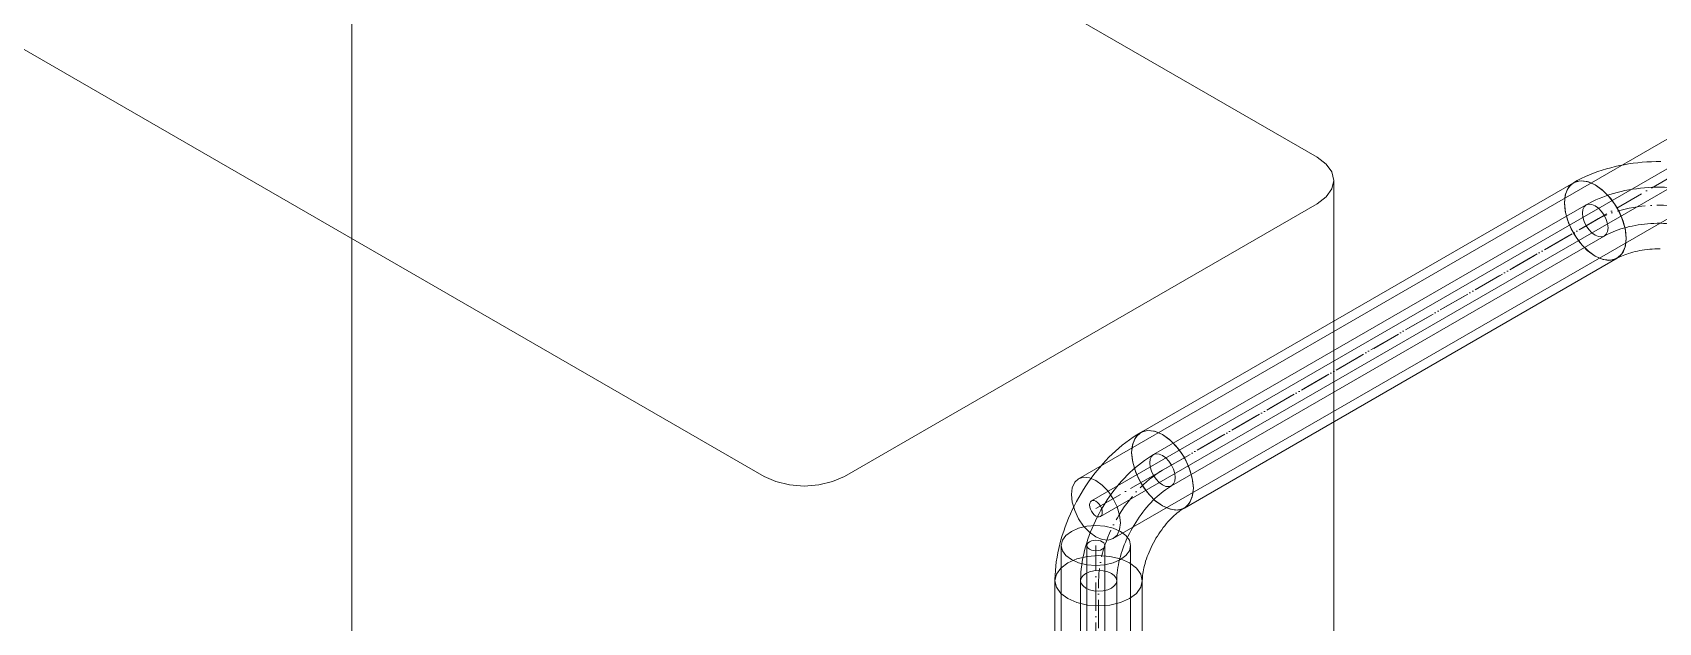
# Model space of a CAD drawing. Header units: millimetres. Extents: x -88595 to 880822, y -1054509 to -148035.
# Drawn here: x 414470 to 415042, y -311212 to -311004 of the extents above; entities that cross this region are included whole.
import ezdxf

# ---------------------------------------------------------------- set-up
doc = ezdxf.new("R2010")
doc.units = ezdxf.units.MM
doc.linetypes.add('$12$ADSK_Осевая', pattern=[14, 10, -2, 0, -2])
doc.linetypes.add('$13$ADSK_Осевая', pattern=[14, 10, -2, 0, -2])
for name, color, linetype, lineweight in [('Изоляция', 7, 'Continuous', 18), ('Оборудование', 7, 'Continuous', 18), ('Трубопровод', 7, 'Continuous', 18), ('Трубопроводы', 7, 'Continuous', 18)]:
    doc.layers.add(name, color=color, linetype=linetype, lineweight=lineweight)

# ---------------------------------------------------------------- blocks, each defined once
blk = doc.blocks.new('$0$ADSK_МедьПайка_Отвод-гнутая труба - Отвод _гнутая труба_-V8-В_ОВ3_4')
at = {"layer": 'Трубопроводы', "color": 134, "true_color": 0x00a6a6}
for points in [[(19775.32, 11975.79, 0), (19774.23, 11975.14, 0), (19773.16, 11974.45, 0), (19772.11, 11973.72, 0), (19771.06, 11972.94, 0), (19770.03, 11972.13, 0), (19769.02, 11971.28, 0), (19768.02, 11970.4, 0), (19767.03, 11969.48, 0), (19766.07, 11968.53, 0), (19765.12, 11967.54, 0), (19764.19, 11966.53, 0), (19763.28, 11965.49, 0), (19762.4, 11964.42, 0), (19761.53, 11963.32, 0), (19760.69, 11962.19, 0), (19759.87, 11961.05, 0), (19759.08, 11959.88, 0), (19758.31, 11958.69, 0), (19757.57, 11957.49, 0), (19756.86, 11956.26, 0), (19756.18, 11955.02, 0), (19755.52, 11953.77, 0), (19754.9, 11952.5, 0), (19754.31, 11951.22, 0), (19753.75, 11949.93, 0), (19753.22, 11948.64, 0), (19752.73, 11947.33, 0), (19752.27, 11946.03, 0), (19751.84, 11944.72, 0), (19751.46, 11943.4, 0), (19751.1, 11942.09, 0), (19750.79, 11940.78, 0), (19750.51, 11939.47, 0), (19750.28, 11938.17, 0), (19750.08, 11936.87, 0), (19749.92, 11935.57, 0), (19749.8, 11934.29, 0), (19749.73, 11933.01, 0), (19749.69, 11931.75, 0), (19749.69, 11931.41, 0)], [(19778.49, 11965.11, 0), (19777.33, 11965.96, 0), (19776.25, 11967.1, 0), (19775.32, 11968.46, 0), (19774.6, 11969.95, 0), (19774.15, 11971.46, 0), (19774, 11972.89, 0), (19774.15, 11974.14, 0), (19774.6, 11975.13, 0), (19775.32, 11975.79, 0), (19776.25, 11976.08, 0), (19777.33, 11975.97, 0), (19778.49, 11975.48, 0)], [(19778.49, 11975.48, 0), (19779.65, 11974.63, 0), (19780.74, 11973.49, 0), (19781.67, 11972.13, 0), (19782.38, 11970.64, 0), (19782.83, 11969.13, 0), (19782.98, 11967.7, 0), (19782.83, 11966.45, 0), (19782.38, 11965.46, 0), (19781.67, 11964.79, 0), (19780.74, 11964.51, 0), (19779.65, 11964.61, 0), (19778.49, 11965.11, 0)], [(19781.67, 11964.79, 0), (19780.95, 11964.37, 0), (19780.23, 11963.9, 0), (19779.5, 11963.39, 0), (19778.77, 11962.85, 0), (19778.03, 11962.27, 0), (19777.3, 11961.65, 0), (19776.56, 11961, 0), (19775.83, 11960.32, 0), (19775.1, 11959.6, 0), (19774.38, 11958.85, 0), (19773.67, 11958.08, 0), (19772.97, 11957.27, 0), (19772.28, 11956.44, 0), (19771.6, 11955.58, 0), (19770.94, 11954.7, 0), (19770.3, 11953.79, 0), (19769.67, 11952.87, 0), (19769.06, 11951.93, 0), (19768.48, 11950.97, 0), (19767.91, 11950, 0), (19767.37, 11949.02, 0), (19766.85, 11948.03, 0), (19766.36, 11947.03, 0), (19765.89, 11946.02, 0), (19765.45, 11945.01, 0), (19765.04, 11943.99, 0), (19764.66, 11942.98, 0), (19764.3, 11941.97, 0), (19763.97, 11940.96, 0), (19763.68, 11939.96, 0), (19763.41, 11938.97, 0), (19763.18, 11937.99, 0), (19762.97, 11937.02, 0), (19762.8, 11936.07, 0), (19762.66, 11935.14, 0), (19762.55, 11934.22, 0), (19762.47, 11933.33, 0), (19762.41, 11932.47, 0), (19762.39, 11931.63, 0), (19762.39, 11931.41, 0)], [(19751.55, 11928.82, 0), (19750.54, 11929.57, 0), (19749.91, 11930.46, 0), (19749.69, 11931.41, 0), (19749.91, 11932.36, 0), (19750.54, 11933.24, 0), (19751.55, 11934, 0), (19752.87, 11934.58, 0), (19754.4, 11934.95, 0), (19756.04, 11935.07, 0), (19757.68, 11934.95, 0), (19759.22, 11934.58, 0), (19760.53, 11934, 0)], [(19760.53, 11934, 0), (19761.54, 11933.24, 0), (19762.17, 11932.36, 0), (19762.39, 11931.41, 0), (19762.17, 11930.46, 0), (19761.54, 11929.57, 0), (19760.53, 11928.82, 0), (19759.22, 11928.23, 0), (19757.68, 11927.87, 0), (19756.04, 11927.74, 0), (19754.4, 11927.87, 0), (19752.87, 11928.23, 0), (19751.55, 11928.82, 0)]]:
    blk.add_polyline3d(points, dxfattribs=at)
blk = doc.blocks.new('$0$ADSK_МедьПайка_Отвод-гнутая труба - Отвод _гнутая труба_-V15-В_ОВ3_4')
at = {"layer": 'Трубопроводы', "color": 134, "true_color": 0x00a6a6}
for points in [[(-2645.3, 3065.16, 0), (-2644.19, 3065.78, 0), (-2643.06, 3066.36, 0), (-2641.89, 3066.91, 0), (-2640.7, 3067.42, 0), (-2639.48, 3067.91, 0), (-2638.24, 3068.37, 0), (-2636.98, 3068.79, 0), (-2635.69, 3069.18, 0), (-2634.38, 3069.54, 0), (-2633.05, 3069.87, 0), (-2631.71, 3070.17, 0), (-2630.35, 3070.43, 0), (-2628.98, 3070.66, 0), (-2627.6, 3070.86, 0), (-2626.21, 3071.03, 0), (-2624.81, 3071.17, 0), (-2623.4, 3071.27, 0), (-2621.99, 3071.34, 0), (-2620.57, 3071.38, 0), (-2619.15, 3071.38, 0), (-2617.74, 3071.35, 0), (-2616.32, 3071.29, 0), (-2614.92, 3071.2, 0), (-2613.51, 3071.07, 0), (-2612.12, 3070.91, 0), (-2610.73, 3070.72, 0), (-2609.36, 3070.5, 0), (-2607.99, 3070.24, 0), (-2606.65, 3069.95, 0), (-2605.32, 3069.63, 0), (-2604, 3069.28, 0), (-2602.71, 3068.9, 0), (-2601.44, 3068.48, 0), (-2600.19, 3068.04, 0), (-2598.97, 3067.56, 0), (-2597.77, 3067.05, 0), (-2596.6, 3066.51, 0), (-2595.45, 3065.94, 0), (-2594.34, 3065.33, 0), (-2594.05, 3065.16, 0)], [(-2637.63, 3057.07, 0), (-2637.78, 3058.5, 0), (-2638.23, 3060.01, 0), (-2638.95, 3061.5, 0), (-2639.88, 3062.86, 0), (-2640.96, 3064, 0), (-2642.12, 3064.85, 0), (-2643.28, 3065.34, 0), (-2644.37, 3065.45, 0), (-2645.3, 3065.16, 0), (-2646.01, 3064.5, 0), (-2646.46, 3063.51, 0), (-2646.61, 3062.26, 0)], [(-2592.73, 3062.26, 0), (-2592.88, 3063.51, 0), (-2593.33, 3064.5, 0), (-2594.05, 3065.16, 0), (-2594.98, 3065.45, 0), (-2596.06, 3065.34, 0), (-2597.22, 3064.85, 0), (-2598.38, 3064, 0), (-2599.47, 3062.86, 0), (-2600.4, 3061.5, 0), (-2601.11, 3060.01, 0), (-2601.56, 3058.5, 0), (-2601.71, 3057.07, 0)], [(-2646.61, 3062.26, 0), (-2646.46, 3060.83, 0), (-2646.01, 3059.32, 0), (-2645.3, 3057.83, 0), (-2644.37, 3056.47, 0), (-2643.28, 3055.33, 0), (-2642.12, 3054.48, 0), (-2640.96, 3053.98, 0), (-2639.88, 3053.88, 0), (-2638.95, 3054.16, 0), (-2638.23, 3054.83, 0), (-2637.78, 3055.82, 0), (-2637.63, 3057.07, 0)], [(-2601.71, 3057.07, 0), (-2601.56, 3055.82, 0), (-2601.11, 3054.83, 0), (-2600.4, 3054.16, 0), (-2599.47, 3053.88, 0), (-2598.38, 3053.98, 0), (-2597.22, 3054.48, 0), (-2596.06, 3055.33, 0), (-2594.98, 3056.47, 0), (-2594.05, 3057.83, 0), (-2593.33, 3059.32, 0), (-2592.88, 3060.83, 0), (-2592.73, 3062.26, 0)], [(-2638.95, 3054.16, 0), (-2638.22, 3054.57, 0), (-2637.45, 3054.96, 0), (-2636.65, 3055.34, 0), (-2635.81, 3055.7, 0), (-2634.94, 3056.05, 0), (-2634.04, 3056.38, 0), (-2633.11, 3056.69, 0), (-2632.15, 3056.98, 0), (-2631.17, 3057.26, 0), (-2630.16, 3057.51, 0), (-2629.13, 3057.73, 0), (-2628.08, 3057.94, 0), (-2627.01, 3058.12, 0), (-2625.93, 3058.27, 0), (-2624.84, 3058.41, 0), (-2623.74, 3058.51, 0), (-2622.62, 3058.59, 0), (-2621.51, 3058.65, 0), (-2620.38, 3058.68, 0), (-2619.26, 3058.68, 0), (-2618.14, 3058.66, 0), (-2617.02, 3058.61, 0), (-2615.9, 3058.54, 0), (-2614.8, 3058.44, 0), (-2613.7, 3058.31, 0), (-2612.62, 3058.16, 0), (-2611.55, 3057.99, 0), (-2610.49, 3057.79, 0), (-2609.46, 3057.57, 0), (-2608.44, 3057.32, 0), (-2607.45, 3057.06, 0), (-2606.49, 3056.77, 0), (-2605.55, 3056.47, 0), (-2604.64, 3056.14, 0), (-2603.76, 3055.8, 0), (-2602.91, 3055.44, 0), (-2602.1, 3055.06, 0), (-2601.33, 3054.67, 0), (-2600.59, 3054.27, 0), (-2600.4, 3054.16, 0)]]:
    blk.add_polyline3d(points, dxfattribs=at)
blk = doc.blocks.new('$0$ADSK_Наружный блок кондиционера сплит-системы1 - AS50PHP3HRA-4475079-В_ОВ3_4')
at = {"layer": 'Оборудование'}
for p, q in [((-2354.25, 2325.58), (-2891.65, 2635.84)), ((-3086.1, 2523.58), (-2548.7, 2213.31)), ((-2348.39, 1874.05), (-2348.39, 2317.41)), ((-2520.42, 2213.31), (-2354.25, 2309.25))]:
    blk.add_line(p, q, dxfattribs=at)
for points in [[(-2354.25, 2309.25, 0), (-2351.07, 2311.64, 0), (-2349.07, 2314.42, 0), (-2348.39, 2317.41, 0), (-2349.07, 2320.4, 0), (-2351.07, 2323.18, 0), (-2354.25, 2325.58, 0)], [(-2548.7, 2213.31, 0), (-2544.56, 2211.47, 0), (-2539.73, 2210.32, 0), (-2534.56, 2209.93, 0), (-2529.38, 2210.32, 0), (-2524.56, 2211.47, 0), (-2520.42, 2213.31, 0)]]:
    blk.add_polyline3d(points, dxfattribs=at)
blk = doc.blocks.new('$0$ADSK_Наружный блок кондиционера сплит-системы1 - AV08IMVEVA-4475075-В_ОВ3_4')
at = {"layer": 'Оборудование'}
blk.add_line((20530.4, 12124.67), (20530.4, 10752.96), dxfattribs=at)

msp = doc.modelspace()

# ---------------------------------------------------------------- linework, layer by layer
at = {"layer": 'Изоляция', "color": 190, "true_color": 0x8000ff}
for p, q in [((415069.17, -311027.63), (414837.97, -311161.12)), ((414850.14, -311182.2), (415081.35, -311048.72))]:
    msp.add_line(p, q, dxfattribs=at)
at = {"layer": 'Изоляция', "color": 134, "true_color": 0x00a6a6}
for p, q in [((415011.96, -311057), (414859.8, -311144.85)), ((414875.15, -311171.44), (415027.31, -311083.58)), ((414829.67, -311197.03), (414829.67, -311439.35)), ((414860.37, -311439.35), (414860.37, -311197.03))]:
    msp.add_line(p, q, dxfattribs=at)
at = {"layer": 'Изоляция'}
for p, q in [((414831.88, -311184.62), (414831.88, -311405)), ((414856.23, -311405), (414856.23, -311184.62))]:
    msp.add_line(p, q, dxfattribs=at)
at = {"layer": 'Изоляция', "color": 134, "true_color": 0x00a6a6}
for points in [[(415011.96, -311057, 0), (415013.33, -311056.24, 0), (415014.73, -311055.52, 0), (415016.15, -311054.85, 0), (415017.59, -311054.22, 0), (415019.05, -311053.64, 0), (415020.54, -311053.09, 0), (415022.04, -311052.59, 0), (415023.56, -311052.13, 0), (415025.1, -311051.71, 0), (415026.65, -311051.32, 0), (415028.21, -311050.98, 0), (415029.79, -311050.67, 0), (415031.38, -311050.4, 0), (415032.97, -311050.17, 0), (415034.58, -311049.98, 0), (415036.19, -311049.82, 0), (415037.81, -311049.7, 0), (415039.43, -311049.62, 0), (415041.05, -311049.58, 0), (415042.68, -311049.57, 0)], [(415019.63, -311057.76, 0), (415017.22, -311056.68, 0), (415014.92, -311056.28, 0), (415012.86, -311056.59, 0), (415011.15, -311057.58, 0), (415009.85, -311059.21, 0), (415009.05, -311061.39, 0), (415008.78, -311064.02, 0)], [(415008.78, -311064.02, 0), (415009.15, -311060.99, 0), (415010.23, -311058.6, 0), (415011.96, -311057, 0), (415014.21, -311056.3, 0), (415016.82, -311056.56, 0), (415019.63, -311057.76, 0)], [(415019.63, -311057.76, 0), (415022.44, -311059.81, 0), (415025.06, -311062.57, 0), (415027.31, -311065.86, 0), (415029.03, -311069.45, 0), (415030.12, -311073.1, 0), (415030.49, -311076.56, 0)], [(415030.49, -311076.56, 0), (415030.22, -311073.61, 0), (415029.41, -311070.5, 0), (415028.12, -311067.37, 0), (415026.4, -311064.4, 0), (415024.34, -311061.72, 0), (415022.05, -311059.47, 0), (415019.63, -311057.76, 0)], [(415019.63, -311082.82, 0), (415016.82, -311080.78, 0), (415014.21, -311078.01, 0), (415011.96, -311074.72, 0), (415010.23, -311071.13, 0), (415009.15, -311067.48, 0), (415008.78, -311064.02, 0)], [(415008.78, -311064.02, 0), (415009.05, -311066.97, 0), (415009.86, -311070.09, 0), (415011.15, -311073.21, 0), (415012.87, -311076.18, 0), (415014.93, -311078.87, 0), (415017.22, -311081.12, 0), (415019.63, -311082.82, 0)], [(415030.49, -311076.56, 0), (415030.12, -311079.59, 0), (415029.03, -311081.98, 0), (415027.31, -311083.58, 0), (415025.06, -311084.28, 0), (415022.44, -311084.02, 0), (415019.63, -311082.82, 0)], [(415019.63, -311082.82, 0), (415022.05, -311083.9, 0), (415024.34, -311084.3, 0), (415026.4, -311084, 0), (415028.12, -311083, 0), (415029.41, -311081.37, 0), (415030.22, -311079.19, 0), (415030.49, -311076.56, 0)], [(415027.31, -311083.58, 0), (415027.77, -311083.33, 0), (415028.27, -311083.07, 0), (415028.82, -311082.81, 0), (415029.4, -311082.56, 0), (415030.03, -311082.31, 0), (415030.69, -311082.07, 0), (415031.38, -311081.84, 0), (415032.11, -311081.61, 0), (415032.87, -311081.41, 0), (415033.65, -311081.21, 0), (415034.46, -311081.03, 0), (415035.29, -311080.87, 0), (415036.14, -311080.73, 0), (415037, -311080.6, 0), (415037.88, -311080.5, 0), (415038.78, -311080.41, 0), (415039.68, -311080.34, 0), (415040.59, -311080.3, 0), (415041.5, -311080.28, 0), (415042.42, -311080.27, 0)], [(414859.8, -311144.85, 0), (414858.45, -311145.66, 0), (414857.13, -311146.51, 0), (414855.84, -311147.4, 0), (414854.58, -311148.34, 0), (414853.34, -311149.31, 0), (414852.13, -311150.33, 0), (414850.94, -311151.38, 0), (414849.78, -311152.46, 0), (414848.64, -311153.58, 0), (414847.54, -311154.73, 0), (414846.45, -311155.91, 0), (414845.4, -311157.13, 0), (414844.37, -311158.37, 0), (414843.37, -311159.63, 0), (414842.4, -311160.93, 0), (414841.46, -311162.25, 0), (414840.55, -311163.59, 0), (414839.67, -311164.95, 0), (414838.83, -311166.34, 0), (414838.01, -311167.74, 0), (414837.22, -311169.16, 0), (414836.47, -311170.6, 0), (414835.76, -311172.06, 0), (414835.08, -311173.53, 0), (414834.43, -311175.01, 0), (414833.82, -311176.51, 0), (414833.25, -311178.01, 0), (414832.72, -311179.53, 0), (414832.23, -311181.05, 0), (414831.77, -311182.59, 0), (414831.36, -311184.13, 0), (414830.99, -311185.67, 0), (414830.66, -311187.23, 0), (414830.38, -311188.78, 0), (414830.14, -311190.34, 0), (414829.95, -311191.9, 0), (414829.81, -311193.47, 0), (414829.71, -311195.04, 0), (414829.67, -311196.6, 0), (414829.67, -311197.03, 0)], [(414856.62, -311151.88, 0), (414856.89, -311149.24, 0), (414857.69, -311147.06, 0), (414858.99, -311145.43, 0), (414860.71, -311144.44, 0), (414862.76, -311144.13, 0), (414865.06, -311144.53, 0), (414867.47, -311145.61, 0)], [(414867.47, -311145.61, 0), (414864.66, -311144.41, 0), (414862.04, -311144.15, 0), (414859.8, -311144.85, 0), (414858.07, -311146.45, 0), (414856.99, -311148.84, 0), (414856.62, -311151.88, 0)], [(414878.33, -311164.41, 0), (414877.96, -311160.95, 0), (414876.87, -311157.3, 0), (414875.15, -311153.71, 0), (414872.9, -311150.42, 0), (414870.28, -311147.66, 0), (414867.47, -311145.61, 0)], [(414867.47, -311145.61, 0), (414869.89, -311147.32, 0), (414872.18, -311149.57, 0), (414874.24, -311152.25, 0), (414875.96, -311155.23, 0), (414877.25, -311158.35, 0), (414878.05, -311161.46, 0), (414878.33, -311164.41, 0)], [(414856.62, -311151.88, 0), (414856.99, -311155.33, 0), (414858.07, -311158.98, 0), (414859.8, -311162.57, 0), (414862.04, -311165.86, 0), (414864.66, -311168.63, 0), (414867.47, -311170.67, 0)], [(414867.47, -311170.67, 0), (414865.05, -311168.97, 0), (414862.76, -311166.71, 0), (414860.7, -311164.03, 0), (414858.98, -311161.05, 0), (414857.69, -311157.93, 0), (414856.89, -311154.82, 0), (414856.62, -311151.88, 0)], [(414867.47, -311170.67, 0), (414870.28, -311171.87, 0), (414872.9, -311172.13, 0), (414875.15, -311171.44, 0), (414876.87, -311169.84, 0), (414877.96, -311167.44, 0), (414878.33, -311164.41, 0)], [(414878.33, -311164.41, 0), (414878.05, -311167.04, 0), (414877.25, -311169.23, 0), (414875.96, -311170.86, 0), (414874.24, -311171.85, 0), (414872.18, -311172.15, 0), (414869.89, -311171.75, 0), (414867.47, -311170.67, 0)], [(414875.15, -311171.44, 0), (414874.7, -311171.71, 0), (414874.22, -311172.01, 0), (414873.72, -311172.36, 0), (414873.21, -311172.74, 0), (414872.68, -311173.15, 0), (414872.14, -311173.6, 0), (414871.59, -311174.09, 0), (414871.04, -311174.61, 0), (414870.48, -311175.16, 0), (414869.92, -311175.74, 0), (414869.36, -311176.35, 0), (414868.81, -311176.99, 0), (414868.26, -311177.65, 0), (414867.72, -311178.34, 0), (414867.18, -311179.05, 0), (414866.66, -311179.78, 0), (414866.16, -311180.53, 0), (414865.66, -311181.29, 0), (414865.18, -311182.07, 0), (414864.72, -311182.87, 0), (414864.28, -311183.67, 0), (414863.86, -311184.47, 0), (414863.46, -311185.29, 0), (414863.08, -311186.1, 0), (414862.73, -311186.92, 0), (414862.4, -311187.74, 0), (414862.09, -311188.54, 0), (414861.81, -311189.35, 0), (414861.55, -311190.14, 0), (414861.32, -311190.92, 0), (414861.12, -311191.68, 0), (414860.94, -311192.43, 0), (414860.78, -311193.15, 0), (414860.66, -311193.85, 0), (414860.55, -311194.52, 0), (414860.48, -311195.17, 0), (414860.42, -311195.78, 0), (414860.39, -311196.35, 0), (414860.37, -311196.89, 0), (414860.37, -311197.03, 0)], [(414855.87, -311190.76, 0), (414852.7, -311189.35, 0), (414848.99, -311188.47, 0), (414845.02, -311188.16, 0), (414841.05, -311188.47, 0), (414837.35, -311189.35, 0), (414834.17, -311190.76, 0)], [(414834.17, -311190.76, 0), (414837.35, -311189.35, 0), (414841.05, -311188.47, 0), (414845.02, -311188.16, 0), (414848.99, -311188.47, 0), (414852.7, -311189.35, 0), (414855.87, -311190.76, 0)], [(414834.17, -311190.76, 0), (414831.73, -311192.6, 0), (414830.19, -311194.73, 0), (414829.67, -311197.03, 0), (414830.19, -311199.32, 0), (414831.73, -311201.46, 0), (414834.17, -311203.29, 0)], [(414834.17, -311203.29, 0), (414831.73, -311201.46, 0), (414830.19, -311199.32, 0), (414829.67, -311197.03, 0), (414830.19, -311194.73, 0), (414831.73, -311192.6, 0), (414834.17, -311190.76, 0)], [(414855.87, -311203.29, 0), (414858.31, -311201.46, 0), (414859.85, -311199.32, 0), (414860.37, -311197.03, 0), (414859.85, -311194.73, 0), (414858.31, -311192.6, 0), (414855.87, -311190.76, 0)], [(414855.87, -311190.76, 0), (414858.31, -311192.6, 0), (414859.85, -311194.73, 0), (414860.37, -311197.03, 0), (414859.85, -311199.32, 0), (414858.31, -311201.46, 0), (414855.87, -311203.29, 0)], [(414834.17, -311203.29, 0), (414837.35, -311204.7, 0), (414841.05, -311205.59, 0), (414845.02, -311205.89, 0), (414848.99, -311205.59, 0), (414852.7, -311204.7, 0), (414855.87, -311203.29, 0)], [(414855.87, -311203.29, 0), (414852.7, -311204.7, 0), (414848.99, -311205.59, 0), (414845.02, -311205.89, 0), (414841.05, -311205.59, 0), (414837.35, -311204.7, 0), (414834.17, -311203.29, 0)]]:
    msp.add_polyline3d(points, dxfattribs=at)
at = {"layer": 'Изоляция', "color": 190, "true_color": 0x8000ff}
for points in [[(414844.06, -311161.72, 0), (414841.83, -311160.77, 0), (414839.75, -311160.57, 0), (414837.97, -311161.12, 0), (414836.6, -311162.39, 0), (414835.74, -311164.29, 0), (414835.45, -311166.69, 0)], [(414852.67, -311176.63, 0), (414852.37, -311173.89, 0), (414851.51, -311170.99, 0), (414850.14, -311168.15, 0), (414848.36, -311165.54, 0), (414846.28, -311163.34, 0), (414844.06, -311161.72, 0)], [(414835.45, -311166.69, 0), (414835.74, -311169.43, 0), (414836.6, -311172.33, 0), (414837.97, -311175.18, 0), (414839.75, -311177.78, 0), (414841.83, -311179.98, 0), (414844.06, -311181.6, 0)], [(414844.06, -311181.6, 0), (414846.28, -311182.55, 0), (414848.36, -311182.75, 0), (414850.14, -311182.2, 0), (414851.51, -311180.94, 0), (414852.37, -311179.03, 0), (414852.67, -311176.63, 0)]]:
    msp.add_polyline3d(points, dxfattribs=at)
at = {"layer": 'Изоляция'}
for points in [[(414852.67, -311179.65, 0), (414850.14, -311178.53, 0), (414847.21, -311177.83, 0), (414844.06, -311177.59, 0), (414840.9, -311177.83, 0), (414837.97, -311178.53, 0), (414835.45, -311179.65, 0)], [(414835.45, -311179.65, 0), (414833.51, -311181.11, 0), (414832.3, -311182.8, 0), (414831.88, -311184.62, 0), (414832.3, -311186.44, 0), (414833.51, -311188.14, 0), (414835.45, -311189.59, 0)], [(414852.67, -311189.59, 0), (414854.6, -311188.14, 0), (414855.82, -311186.44, 0), (414856.23, -311184.62, 0), (414855.82, -311182.8, 0), (414854.6, -311181.11, 0), (414852.67, -311179.65, 0)], [(414835.45, -311189.59, 0), (414837.97, -311190.71, 0), (414840.9, -311191.41, 0), (414844.06, -311191.65, 0), (414847.21, -311191.41, 0), (414850.14, -311190.71, 0), (414852.67, -311189.59, 0)]]:
    msp.add_polyline3d(points, dxfattribs=at)
at = {"layer": 'Трубопровод', "color": 190, "true_color": 0x8000ff}
for p, q in [((415073.67, -311035.42), (414842.47, -311168.91)), ((414845.64, -311174.41), (415076.85, -311040.92))]:
    msp.add_line(p, q, dxfattribs=at)
at = {"layer": 'Трубопровод', "color": 190, "linetype": '$12$ADSK_Осевая', "true_color": 0x8000ff}
msp.add_line((414844.06, -311171.66), (415075.26, -311038.17), dxfattribs=at)
msp.add_line((414844.06, -311171.66), (415075.26, -311038.17), dxfattribs=at)
at = {"layer": 'Трубопровод', "color": 134, "true_color": 0x00a6a6}
for p, q in [((415016.46, -311064.79), (414864.3, -311152.64)), ((414870.65, -311163.64), (415022.81, -311075.79)), ((414838.67, -311197.03), (414838.67, -311439.35)), ((414851.37, -311439.35), (414851.37, -311197.03))]:
    msp.add_line(p, q, dxfattribs=at)
at = {"layer": 'Трубопровод', "color": 134, "linetype": '$12$ADSK_Осевая', "true_color": 0x00a6a6}
for p, q in [((414867.47, -311158.14), (415019.63, -311070.29)), ((414867.47, -311158.14), (415019.63, -311070.29)), ((414845.02, -311439.35), (414845.02, -311197.03)), ((414845.02, -311439.35), (414845.02, -311197.03))]:
    msp.add_line(p, q, dxfattribs=at)
at = {"layer": 'Трубопровод'}
for p, q in [((414840.88, -311184.62), (414840.88, -311405)), ((414847.23, -311405), (414847.23, -311184.62))]:
    msp.add_line(p, q, dxfattribs=at)
at = {"layer": 'Трубопровод', "linetype": '$12$ADSK_Осевая'}
msp.add_line((414844.06, -311405), (414844.06, -311184.62), dxfattribs=at)
msp.add_line((414844.06, -311405), (414844.06, -311184.62), dxfattribs=at)
at = {"layer": 'Трубопровод', "color": 134, "true_color": 0x00a6a6}
for points in [[(415015.14, -311067.7, 0), (415015.3, -311066.44, 0), (415015.74, -311065.45, 0), (415016.46, -311064.79, 0), (415017.39, -311064.5, 0), (415018.47, -311064.61, 0), (415019.63, -311065.11, 0)], [(415019.63, -311075.48, 0), (415018.47, -311074.63, 0), (415017.39, -311073.48, 0), (415016.46, -311072.12, 0), (415015.74, -311070.64, 0), (415015.3, -311069.13, 0), (415015.14, -311067.7, 0)], [(415019.63, -311065.11, 0), (415020.8, -311065.95, 0), (415021.88, -311067.1, 0), (415022.81, -311068.46, 0), (415023.52, -311069.94, 0), (415023.97, -311071.45, 0), (415024.12, -311072.88, 0)], [(415024.12, -311072.88, 0), (415023.97, -311074.14, 0), (415023.52, -311075.13, 0), (415022.81, -311075.79, 0), (415021.88, -311076.08, 0), (415020.8, -311075.97, 0), (415019.63, -311075.48, 0)], [(414867.47, -311152.96, 0), (414866.31, -311152.46, 0), (414865.23, -311152.36, 0), (414864.3, -311152.64, 0), (414863.58, -311153.3, 0), (414863.13, -311154.3, 0), (414862.98, -311155.55, 0)], [(414871.96, -311160.73, 0), (414871.81, -311159.3, 0), (414871.36, -311157.79, 0), (414870.65, -311156.31, 0), (414869.72, -311154.95, 0), (414868.63, -311153.8, 0), (414867.47, -311152.96, 0)], [(414862.98, -311155.55, 0), (414863.13, -311156.98, 0), (414863.58, -311158.49, 0), (414864.3, -311159.97, 0), (414865.23, -311161.34, 0), (414866.31, -311162.48, 0), (414867.47, -311163.33, 0)], [(414867.47, -311163.33, 0), (414868.63, -311163.82, 0), (414869.72, -311163.93, 0), (414870.65, -311163.64, 0), (414871.36, -311162.98, 0), (414871.81, -311161.99, 0), (414871.96, -311160.73, 0)], [(414840.53, -311194.43, 0), (414839.52, -311195.19, 0), (414838.89, -311196.08, 0), (414838.67, -311197.03, 0), (414838.89, -311197.98, 0), (414839.52, -311198.86, 0), (414840.53, -311199.62, 0)], [(414849.51, -311194.43, 0), (414848.2, -311193.85, 0), (414846.66, -311193.49, 0), (414845.02, -311193.36, 0), (414843.38, -311193.49, 0), (414841.85, -311193.85, 0), (414840.53, -311194.43, 0)], [(414849.51, -311199.62, 0), (414850.52, -311198.86, 0), (414851.15, -311197.98, 0), (414851.37, -311197.03, 0), (414851.15, -311196.08, 0), (414850.52, -311195.19, 0), (414849.51, -311194.43, 0)], [(414840.53, -311199.62, 0), (414841.85, -311200.2, 0), (414843.38, -311200.57, 0), (414845.02, -311200.69, 0), (414846.66, -311200.57, 0), (414848.2, -311200.2, 0), (414849.51, -311199.62, 0)]]:
    msp.add_polyline3d(points, dxfattribs=at)
at = {"layer": 'Трубопровод', "color": 190, "true_color": 0x8000ff}
for points in [[(414844.06, -311169.07, 0), (414843.47, -311168.82, 0), (414842.93, -311168.77, 0), (414842.47, -311168.91, 0), (414842.11, -311169.24, 0), (414841.89, -311169.74, 0), (414841.81, -311170.36, 0)], [(414841.81, -311170.36, 0), (414841.89, -311171.08, 0), (414842.11, -311171.83, 0), (414842.47, -311172.58, 0), (414842.93, -311173.26, 0), (414843.47, -311173.83, 0), (414844.06, -311174.25, 0)], [(414846.3, -311172.96, 0), (414846.22, -311172.24, 0), (414846, -311171.49, 0), (414845.64, -311170.74, 0), (414845.18, -311170.06, 0), (414844.64, -311169.49, 0), (414844.06, -311169.07, 0)], [(414844.06, -311174.25, 0), (414844.64, -311174.5, 0), (414845.18, -311174.55, 0), (414845.64, -311174.41, 0), (414846, -311174.08, 0), (414846.22, -311173.58, 0), (414846.3, -311172.96, 0)]]:
    msp.add_polyline3d(points, dxfattribs=at)
at = {"layer": 'Трубопровод'}
for points in [[(414841.81, -311183.33, 0), (414841.31, -311183.71, 0), (414840.99, -311184.15, 0), (414840.88, -311184.62, 0), (414840.99, -311185.1, 0), (414841.31, -311185.54, 0), (414841.81, -311185.92, 0)], [(414846.3, -311183.33, 0), (414845.64, -311183.03, 0), (414844.88, -311182.85, 0), (414844.06, -311182.79, 0), (414843.23, -311182.85, 0), (414842.47, -311183.03, 0), (414841.81, -311183.33, 0)], [(414846.3, -311185.92, 0), (414846.81, -311185.54, 0), (414847.12, -311185.1, 0), (414847.23, -311184.62, 0), (414847.12, -311184.15, 0), (414846.81, -311183.71, 0), (414846.3, -311183.33, 0)], [(414841.81, -311185.92, 0), (414842.47, -311186.21, 0), (414843.23, -311186.39, 0), (414844.06, -311186.46, 0), (414844.88, -311186.39, 0), (414845.64, -311186.21, 0), (414846.3, -311185.92, 0)]]:
    msp.add_polyline3d(points, dxfattribs=at)
at = {"layer": 'Трубопроводы', "color": 134, "linetype": '$13$ADSK_Осевая', "true_color": 0x00a6a6}
for centre, major_axis in [((415042.08, -311083.25), (31.75, 0)), ((414867.47, -311184.07), (15.87, 27.5))]:
    msp.add_ellipse(centre, major_axis=major_axis, ratio=0.57735, start_param=0.785398, end_param=2.356194, dxfattribs=at)

# ---------------------------------------------------------------- block references
at = {"layer": 'Оборудование'}
for name, p in [('$0$ADSK_Наружный блок кондиционера сплит-системы1 - AV08IMVEVA-4475075-В_ОВ3_4', (394052.07, -322637.02)), ('$0$ADSK_Наружный блок кондиционера сплит-системы1 - AS50PHP3HRA-4475079-В_ОВ3_4', (417276.05, -313373.62))]:
    msp.add_blockref(name, p, dxfattribs=at)
at = {"layer": 'Трубопроводы', "color": 134, "true_color": 0x00a6a6}
for name, p in [('$0$ADSK_МедьПайка_Отвод-гнутая труба - Отвод _гнутая труба_-V15-В_ОВ3_4', (417661.75, -314129.95)), ('$0$ADSK_МедьПайка_Отвод-гнутая труба - Отвод _гнутая труба_-V8-В_ОВ3_4', (395088.98, -323128.43))]:
    msp.add_blockref(name, p, dxfattribs=at)

doc.saveas('drawing.dxf')
